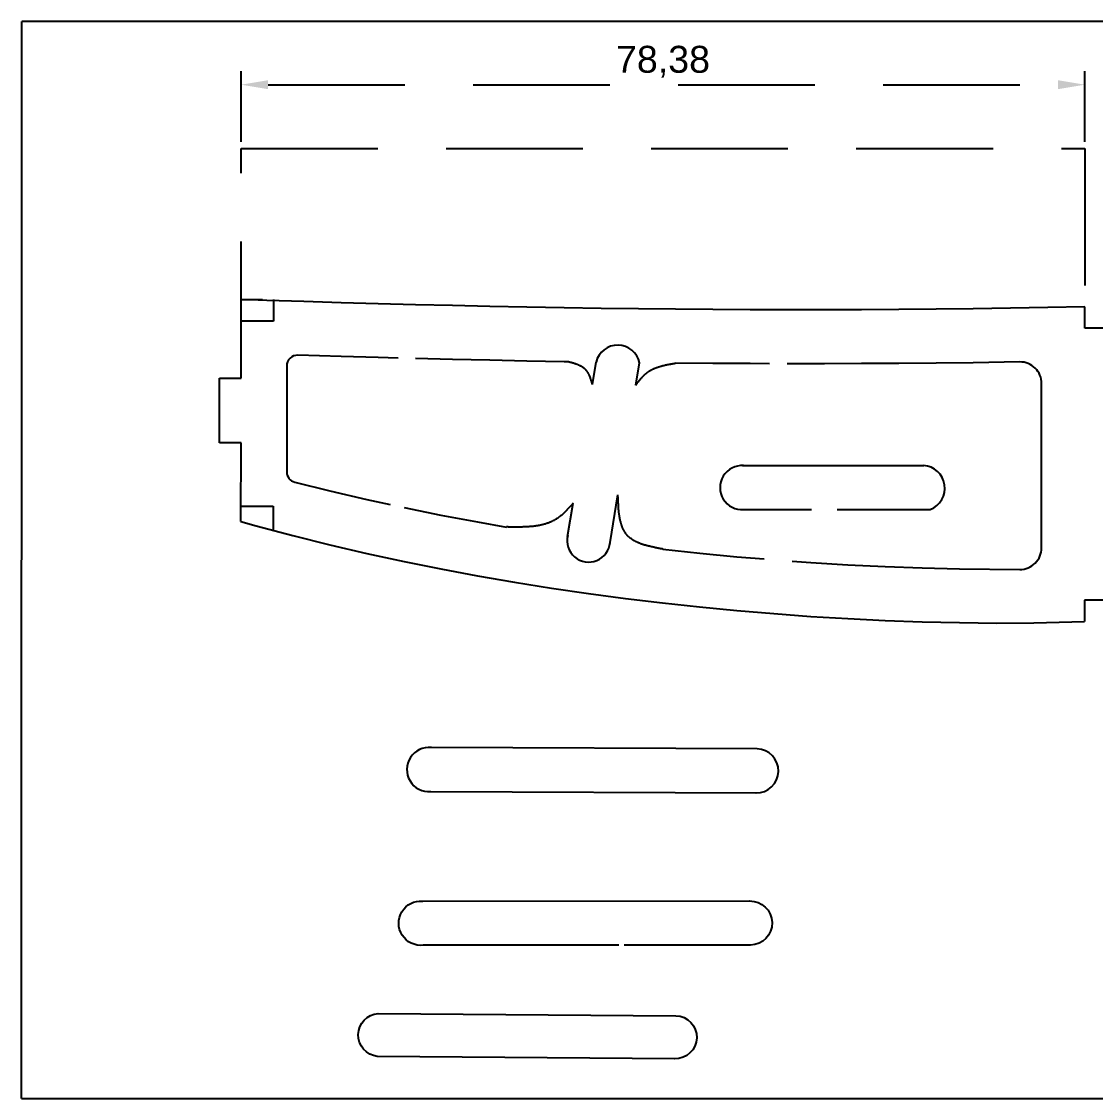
# Model space of a CAD drawing. Header units: millimetres. Extents: x -11497 to 404, y -3854 to 414.
# Drawn here: x -2477.8 to -2378, y -127 to -27 of the extents above; entities that cross this region are included whole.
import ezdxf

# ---------------------------------------------------------------- set-up
doc = ezdxf.new("R2010")
doc.units = ezdxf.units.MM
doc.linetypes.add('DASHED', pattern=[19.05, 12.7, -6.35])
doc.layers.add('111', color=140, linetype='DASHED')
doc.layers.add('7', color=1, linetype='Continuous')
doc.styles.get("Standard").update_dxf_attribs({"font": 'arial.ttf'})
doc.dimstyles.new('ISO-25', dxfattribs={"dimtxt": 2.5, "dimasz": 2.5, "dimexe": 1.25, "dimexo": 0.625, "dimtad": 1, "dimtxsty": 'Standard', "dimcen": 2.5, "dimadec": 0, "dimazin": 0, "dimtfac": 1, "dimtmove": 0, "dimatfit": 3, "dimfxl": 1, "dimarcsym": 0})

# ---------------------------------------------------------------- blocks, each defined once
blk = doc.blocks.new('*D1')
at = {"layer": '111', "color": 0, "lineweight": -2, "transparency": 16777216}
for p, q in [((-2457.377, -38.17), (-2457.377, -31.611)), ((-2379.001, -38.17), (-2379.001, -31.611)), ((-2454.877, -32.861), (-2381.501, -32.861))]:
    blk.add_line(p, q, dxfattribs=at)
at = {"layer": '111', "color": 0, "transparency": 16777216}
for points in [[(-2454.877, -32.444), (-2454.877, -33.277), (-2457.377, -32.861)], [(-2381.501, -32.444), (-2381.501, -33.277), (-2379.001, -32.861)]]:
    blk.add_solid(points, dxfattribs=at)
at = {"layer": 'Defpoints', "color": 0, "transparency": 16777216}
for p in [(-2379.001, -32.861), (-2457.377, -38.795), (-2379.001, -38.795)]:
    blk.add_point(p, dxfattribs=at)
at = {"layer": '111', "color": 0, "transparency": 16777216, "insert": (-2418.189, -30.733), "char_height": 2.5, "attachment_point": 5}
blk.add_mtext('78,38', dxfattribs=at)

msp = doc.modelspace()

# ---------------------------------------------------------------- linework, layer by layer
at = {"color": 7}
for p, q in [((-2477.7821, -126.9943), (-2477.752, -26.9943)), ((-1477.7821, -26.9943), (-2477.752, -26.9943)), ((-2457.3871, -60.1201), (-2457.3837, -52.8102)), ((-2457.3837, -52.8102), (-2455.3837, -52.8111)), ((-2454.3837, -52.8116), (-2454.3847, -54.8116)), ((-2379.0084, -55.4573), (-2379.0075, -53.4852)), ((-2454.3847, -54.8116), (-2457.3847, -54.8102)), ((-2377.0201, -55.4582), (-2379.0084, -55.4573)), ((-2424.7443, -60.7123), (-2424.4024, -58.624)), ((-2420.7116, -60.7599), (-2420.3706, -58.6775)), ((-2459.3899, -66.1192), (-2459.3871, -60.1192)), ((-2459.3871, -60.1192), (-2457.3871, -60.1201)), ((-2457.3899, -66.1201), (-2459.3899, -66.1192)), ((-2457.3932, -73.43), (-2457.3899, -66.1201)), ((-2410.7943, -68.232), (-2393.9711, -68.2115)), ((-2423.1039, -75.3711), (-2422.3792, -70.945)), ((-2457.3926, -71.9833), (-2454.3926, -71.9846)), ((-2454.3926, -71.9846), (-2454.3936, -74.2446)), ((-2427.0544, -74.8212), (-2426.5478, -71.7274)), ((-2410.6913, -72.319), (-2404.3795, -72.3113)), ((-2402.022, -72.3085), (-2393.3526, -72.2979)), ((-2379.0201, -80.7115), (-2379.021, -82.7115)), ((-2377.0201, -80.7125), (-2379.0201, -80.7115)), ((-2477.7821, -126.9943), (-1477.7821, -126.9943))]:
    msp.add_line(p, q, dxfattribs=at)
for points in [[(-2409.5536, -98.6166, 1), (-2409.4528, -94.5372), (-2439.7006, -94.42, 1.1034814), (-2439.7628, -98.4996), (-2409.515, -98.6168)], [(-2422.3059, -112.7597), (-2440.4568, -112.7643, -1.1034814), (-2440.5045, -108.6646), (-2410.1083, -108.6568)], [(-2410.147, -108.6568, -1), (-2410.0606, -112.7565), (-2421.7988, -112.7595)], [(-2417.0743, -123.3092), (-2444.7284, -123.097, -0.9013582), (-2444.6522, -119.0977), (-2416.9981, -119.3099, -1), (-2417.112, -123.3089)]]:
    msp.add_lwpolyline(points, format="xyb", dxfattribs=at)
for points in [[(-2424.7418, -60.7112, 0), (-2424.7517, -60.6912, 0), (-2424.7517, -60.6712, 0), (-2424.7617, -60.6512, 0), (-2424.7717, -60.6312, 0), (-2424.7717, -60.6012, 0), (-2424.7817, -60.5812, 0), (-2424.7817, -60.5612, 0), (-2424.7917, -60.5412, 0), (-2424.8017, -60.5212, 0), (-2424.8017, -60.5012, 0), (-2424.8116, -60.4812, 0), (-2424.8116, -60.4512, 0), (-2424.8216, -60.4312, 0), (-2424.8316, -60.4112, 0), (-2424.8316, -60.3912, 0), (-2424.8416, -60.3712, 0), (-2424.8516, -60.3512, 0), (-2424.8516, -60.3312, 0), (-2424.8616, -60.3112, 0), (-2424.8716, -60.2912, 0), (-2424.8715, -60.2712, 0), (-2424.8815, -60.2411, 0), (-2424.8815, -60.2211, 0), (-2424.8915, -60.2011, 0), (-2424.9015, -60.1811, 0), (-2424.9115, -60.1611, 0), (-2424.9115, -60.1411, 0), (-2424.9215, -60.1211, 0), (-2424.9315, -60.1011, 0), (-2424.9315, -60.0811, 0), (-2424.9415, -60.0611, 0), (-2424.9514, -60.0411, 0), (-2424.9614, -60.0211, 0), (-2424.9614, -60.0011, 0), (-2424.9714, -59.9811, 0), (-2424.9814, -59.9611, 0), (-2424.9914, -59.9411, 0), (-2424.9914, -59.9211, 0), (-2425.0014, -59.9011, 0), (-2425.0114, -59.8811, 0), (-2425.0214, -59.8611, 0), (-2425.0314, -59.8511, 0), (-2425.0413, -59.8311, 0), (-2425.0413, -59.8111, 0), (-2425.0513, -59.7911, 0), (-2425.0613, -59.7711, 0), (-2425.0713, -59.7511, 0), (-2425.0813, -59.7311, 0), (-2425.0913, -59.7211, 0), (-2425.1013, -59.701, 0), (-2425.1113, -59.681, 0), (-2425.1213, -59.661, 0), (-2425.1313, -59.641, 0), (-2425.1413, -59.631, 0), (-2425.1512, -59.611, 0), (-2425.1612, -59.591, 0), (-2425.1712, -59.581, 0), (-2425.1812, -59.561, 0), (-2425.1912, -59.541, 0), (-2425.2012, -59.531, 0), (-2425.2112, -59.511, 0), (-2425.2212, -59.491, 0), (-2425.2412, -59.481, 0), (-2425.2512, -59.461, 0), (-2425.2612, -59.451, 0), (-2425.2712, -59.431, 0), (-2425.2812, -59.421, 0), (-2425.3011, -59.401, 0), (-2425.3111, -59.391, 0), (-2425.3211, -59.3709, 0), (-2425.3411, -59.3609, 0), (-2425.3511, -59.3409, 0), (-2425.3611, -59.3309, 0), (-2425.3811, -59.3109, 0), (-2425.3911, -59.3009, 0), (-2425.4011, -59.2909, 0), (-2425.4211, -59.2709, 0), (-2425.4311, -59.2609, 0), (-2425.4511, -59.2509, 0), (-2425.4611, -59.2309, 0), (-2425.4811, -59.2209, 0), (-2425.4911, -59.2109, 0), (-2425.5111, -59.2009, 0), (-2425.521, -59.1809, 0), (-2425.541, -59.1708, 0), (-2425.551, -59.1608, 0), (-2425.571, -59.1508, 0), (-2425.591, -59.1408, 0), (-2425.601, -59.1308, 0), (-2425.621, -59.1108, 0), (-2425.641, -59.1008, 0), (-2425.651, -59.0908, 0), (-2425.671, -59.0808, 0), (-2425.691, -59.0708, 0), (-2425.701, -59.0608, 0), (-2425.721, -59.0508, 0), (-2425.741, -59.0408, 0), (-2425.761, -59.0307, 0), (-2425.771, -59.0207, 0), (-2425.791, -59.0107, 0), (-2425.811, -59.0007, 0), (-2425.831, -58.9907, 0), (-2425.851, -58.9807, 0), (-2425.861, -58.9707, 0), (-2425.8809, -58.9607, 0), (-2425.9009, -58.9507, 0), (-2425.9209, -58.9507, 0), (-2425.9409, -58.9407, 0), (-2425.9609, -58.9307, 0), (-2425.9809, -58.9206, 0), (-2426.0009, -58.9106, 0), (-2426.0209, -58.9006, 0), (-2426.0309, -58.8906, 0), (-2426.0509, -58.8906, 0), (-2426.0709, -58.8806, 0), (-2426.0909, -58.8706, 0), (-2426.1109, -58.8606, 0), (-2426.1309, -58.8506, 0), (-2426.1509, -58.8506, 0), (-2426.1709, -58.8406, 0), (-2426.1909, -58.8305, 0), (-2426.2109, -58.8205, 0), (-2426.2309, -58.8205, 0), (-2426.2509, -58.8105, 0), (-2426.2809, -58.8005, 0), (-2426.3009, -58.7905, 0), (-2426.3209, -58.7905, 0), (-2426.3409, -58.7805, 0), (-2426.3609, -58.7705, 0), (-2426.3809, -58.7705, 0), (-2426.4009, -58.7605, 0), (-2426.4208, -58.7504, 0), (-2426.4408, -58.7504, 0), (-2426.4608, -58.7404, 0), (-2426.4808, -58.7304, 0), (-2426.5108, -58.7304, 0), (-2426.5308, -58.7204, 0), (-2426.5508, -58.7104, 0), (-2426.5708, -58.7104, 0), (-2426.5908, -58.7004, 0), (-2426.6108, -58.6904, 0), (-2426.6308, -58.6903, 0), (-2426.6608, -58.6803, 0), (-2426.6808, -58.6703, 0), (-2426.7008, -58.6703, 0), (-2426.7208, -58.6603, 0), (-2426.7408, -58.6603, 0), (-2426.7608, -58.6503, 0), (-2426.7908, -58.6403, 0), (-2426.8108, -58.6403, 0), (-2426.8308, -58.6303, 0), (-2426.8508, -58.6302, 0), (-2426.8708, -58.6202, 0), (-2426.9008, -58.6102, 0), (-2426.9208, -58.6102, 0), (-2426.9408, -58.6002, 0), (-2426.9608, -58.6002, 0), (-2426.9808, -58.5902, 0), (-2427.0008, -58.5802, 0)], [(-2420.7118, -60.7631, 0), (-2420.6918, -60.7331, 0), (-2420.6818, -60.7131, 0), (-2420.6617, -60.6931, 0), (-2420.6417, -60.6731, 0), (-2420.6317, -60.6431, 0), (-2420.6117, -60.6231, 0), (-2420.5917, -60.6031, 0), (-2420.5817, -60.5831, 0), (-2420.5617, -60.5531, 0), (-2420.5417, -60.5331, 0), (-2420.5217, -60.5132, 0), (-2420.5117, -60.4932, 0), (-2420.4916, -60.4632, 0), (-2420.4716, -60.4432, 0), (-2420.4616, -60.4232, 0), (-2420.4416, -60.4032, 0), (-2420.4216, -60.3832, 0), (-2420.4016, -60.3532, 0), (-2420.3916, -60.3332, 0), (-2420.3716, -60.3132, 0), (-2420.3516, -60.2932, 0), (-2420.3416, -60.2732, 0), (-2420.3215, -60.2532, 0), (-2420.3015, -60.2233, 0), (-2420.2815, -60.2033, 0), (-2420.2715, -60.1833, 0), (-2420.2515, -60.1633, 0), (-2420.2315, -60.1433, 0), (-2420.2115, -60.1233, 0), (-2420.1915, -60.1033, 0), (-2420.1815, -60.0833, 0), (-2420.1615, -60.0633, 0), (-2420.1414, -60.0433, 0), (-2420.1214, -60.0233, 0), (-2420.1014, -60.0033, 0), (-2420.0814, -59.9734, 0), (-2420.0714, -59.9634, 0), (-2420.0514, -59.9434, 0), (-2420.0314, -59.9234, 0), (-2420.0114, -59.9034, 0), (-2419.9914, -59.8834, 0), (-2419.9714, -59.8634, 0), (-2419.9514, -59.8434, 0), (-2419.9313, -59.8234, 0), (-2419.9113, -59.8034, 0), (-2419.8913, -59.7834, 0), (-2419.8813, -59.7635, 0), (-2419.8613, -59.7535, 0), (-2419.8413, -59.7335, 0), (-2419.8213, -59.7135, 0), (-2419.8013, -59.6935, 0), (-2419.7713, -59.6835, 0), (-2419.7513, -59.6635, 0), (-2419.7313, -59.6435, 0), (-2419.7113, -59.6335, 0), (-2419.6912, -59.6135, 0), (-2419.6712, -59.5935, 0), (-2419.6512, -59.5836, 0), (-2419.6312, -59.5636, 0), (-2419.6112, -59.5436, 0), (-2419.5912, -59.5336, 0), (-2419.5612, -59.5136, 0), (-2419.5412, -59.5036, 0), (-2419.5212, -59.4836, 0), (-2419.5012, -59.4736, 0), (-2419.4812, -59.4636, 0), (-2419.4512, -59.4436, 0), (-2419.4312, -59.4337, 0), (-2419.4112, -59.4137, 0), (-2419.3911, -59.4037, 0), (-2419.3611, -59.3937, 0), (-2419.3411, -59.3737, 0), (-2419.3211, -59.3637, 0), (-2419.2911, -59.3537, 0), (-2419.2711, -59.3437, 0), (-2419.2511, -59.3237, 0), (-2419.2211, -59.3138, 0), (-2419.2011, -59.3038, 0), (-2419.1811, -59.2938, 0), (-2419.1511, -59.2738, 0), (-2419.1311, -59.2638, 0), (-2419.1011, -59.2538, 0), (-2419.0811, -59.2438, 0), (-2419.0511, -59.2338, 0), (-2419.0311, -59.2238, 0), (-2419.0111, -59.2139, 0), (-2418.9811, -59.2039, 0), (-2418.9611, -59.1939, 0), (-2418.931, -59.1839, 0), (-2418.911, -59.1739, 0), (-2418.881, -59.1639, 0), (-2418.861, -59.1539, 0), (-2418.831, -59.1439, 0), (-2418.801, -59.1339, 0), (-2418.781, -59.124, 0), (-2418.751, -59.114, 0), (-2418.731, -59.104, 0), (-2418.701, -59.094, 0), (-2418.681, -59.084, 0), (-2418.651, -59.074, 0), (-2418.621, -59.064, 0), (-2418.601, -59.064, 0), (-2418.571, -59.0541, 0), (-2418.551, -59.0441, 0), (-2418.521, -59.0341, 0), (-2418.491, -59.0241, 0), (-2418.471, -59.0241, 0), (-2418.441, -59.0141, 0), (-2418.411, -59.0041, 0), (-2418.391, -58.9941, 0), (-2418.361, -58.9842, 0), (-2418.331, -58.9842, 0), (-2418.311, -58.9742, 0), (-2418.2809, -58.9642, 0), (-2418.2509, -58.9642, 0), (-2418.2209, -58.9542, 0), (-2418.2009, -58.9442, 0), (-2418.1709, -58.9442, 0), (-2418.1409, -58.9343, 0), (-2418.1209, -58.9243, 0), (-2418.0909, -58.9243, 0), (-2418.0609, -58.9143, 0), (-2418.0309, -58.9043, 0), (-2418.0109, -58.9043, 0), (-2417.9809, -58.8943, 0), (-2417.9509, -58.8843, 0), (-2417.9209, -58.8844, 0), (-2417.8909, -58.8744, 0), (-2417.8709, -58.8744, 0), (-2417.8409, -58.8644, 0), (-2417.8109, -58.8544, 0), (-2417.7809, -58.8544, 0), (-2417.7509, -58.8444, 0), (-2417.7309, -58.8444, 0), (-2417.7009, -58.8345, 0), (-2417.6709, -58.8345, 0), (-2417.6409, -58.8245, 0), (-2417.6109, -58.8145, 0), (-2417.5909, -58.8145, 0), (-2417.5609, -58.8045, 0), (-2417.5309, -58.8045, 0), (-2417.5009, -58.7945, 0), (-2417.4709, -58.7946, 0), (-2417.4509, -58.7846, 0), (-2417.4209, -58.7846, 0), (-2417.3909, -58.7746, 0), (-2417.3609, -58.7746, 0), (-2417.3309, -58.7646, 0), (-2417.3009, -58.7646, 0), (-2417.2709, -58.7547, 0), (-2417.2509, -58.7547, 0), (-2417.2208, -58.7447, 0), (-2417.1908, -58.7447, 0), (-2417.1608, -58.7347, 0), (-2417.1308, -58.7347, 0), (-2417.1008, -58.7247, 0), (-2417.0808, -58.7247, 0), (-2417.0508, -58.7148, 0), (-2417.0208, -58.7148, 0)], [(-2418.2188, -75.9742, 0), (-2418.2688, -75.9642, 0), (-2418.3188, -75.9542, 0), (-2418.3688, -75.9441, 0), (-2418.4188, -75.9441, 0), (-2418.4688, -75.9341, 0), (-2418.5288, -75.9241, 0), (-2418.5787, -75.9141, 0), (-2418.6287, -75.904, 0), (-2418.6787, -75.894, 0), (-2418.7287, -75.884, 0), (-2418.7787, -75.874, 0), (-2418.8287, -75.8639, 0), (-2418.8787, -75.8539, 0), (-2418.9287, -75.8339, 0), (-2418.9787, -75.8239, 0), (-2419.0287, -75.8138, 0), (-2419.0787, -75.8038, 0), (-2419.1287, -75.7938, 0), (-2419.1787, -75.7838, 0), (-2419.2287, -75.7738, 0), (-2419.2787, -75.7637, 0), (-2419.3287, -75.7537, 0), (-2419.3787, -75.7437, 0), (-2419.4287, -75.7237, 0), (-2419.4787, -75.7136, 0), (-2419.5287, -75.7036, 0), (-2419.5686, -75.6936, 0), (-2419.6186, -75.6836, 0), (-2419.6686, -75.6636, 0), (-2419.7186, -75.6535, 0), (-2419.7586, -75.6435, 0), (-2419.8086, -75.6235, 0), (-2419.8586, -75.6135, 0), (-2419.8986, -75.6034, 0), (-2419.9486, -75.5834, 0), (-2419.9986, -75.5734, 0), (-2420.0386, -75.5534, 0), (-2420.0886, -75.5434, 0), (-2420.1286, -75.5233, 0), (-2420.1786, -75.5133, 0), (-2420.2186, -75.4933, 0), (-2420.2685, -75.4833, 0), (-2420.3085, -75.4633, 0), (-2420.3485, -75.4432, 0), (-2420.3985, -75.4332, 0), (-2420.4385, -75.4132, 0), (-2420.4785, -75.3932, 0), (-2420.5185, -75.3732, 0), (-2420.5585, -75.3631, 0), (-2420.6085, -75.3431, 0), (-2420.6485, -75.3231, 0), (-2420.6885, -75.3031, 0), (-2420.7285, -75.2831, 0), (-2420.7684, -75.263, 0), (-2420.8084, -75.243, 0), (-2420.8384, -75.223, 0), (-2420.8784, -75.203, 0), (-2420.9184, -75.183, 0), (-2420.9584, -75.153, 0), (-2420.9884, -75.1329, 0), (-2421.0284, -75.1129, 0), (-2421.0584, -75.0929, 0), (-2421.0984, -75.0629, 0), (-2421.1283, -75.0429, 0), (-2421.1683, -75.0129, 0), (-2421.1983, -74.9928, 0), (-2421.2383, -74.9628, 0), (-2421.2683, -74.9428, 0), (-2421.2983, -74.9128, 0), (-2421.3283, -74.8828, 0), (-2421.3583, -74.8528, 0), (-2421.3882, -74.8328, 0), (-2421.4182, -74.8027, 0), (-2421.4482, -74.7727, 0), (-2421.4782, -74.7427, 0), (-2421.5082, -74.7127, 0), (-2421.5282, -74.6827, 0), (-2421.5582, -74.6527, 0), (-2421.5881, -74.6127, 0), (-2421.6081, -74.5827, 0), (-2421.6381, -74.5526, 0), (-2421.6581, -74.5226, 0), (-2421.6781, -74.4826, 0), (-2421.7081, -74.4526, 0), (-2421.7281, -74.4126, 0), (-2421.748, -74.3826, 0), (-2421.768, -74.3426, 0), (-2421.788, -74.3026, 0), (-2421.808, -74.2726, 0), (-2421.828, -74.2326, 0), (-2421.848, -74.1925, 0), (-2421.8679, -74.1625, 0), (-2421.8879, -74.1225, 0), (-2421.9079, -74.0825, 0), (-2421.9279, -74.0425, 0), (-2421.9379, -74.0025, 0), (-2421.9578, -73.9625, 0), (-2421.9778, -73.9225, 0), (-2421.9878, -73.8825, 0), (-2422.0078, -73.8425, 0), (-2422.0178, -73.7925, 0), (-2422.0378, -73.7525, 0), (-2422.0477, -73.7125, 0), (-2422.0577, -73.6725, 0), (-2422.0777, -73.6224, 0), (-2422.0877, -73.5824, 0), (-2422.0977, -73.5424, 0), (-2422.1076, -73.4924, 0), (-2422.1176, -73.4524, 0), (-2422.1376, -73.4024, 0), (-2422.1476, -73.3624, 0), (-2422.1576, -73.3124, 0), (-2422.1675, -73.2724, 0), (-2422.1775, -73.2224, 0), (-2422.1875, -73.1724, 0), (-2422.1875, -73.1324, 0), (-2422.1974, -73.0824, 0), (-2422.2074, -73.0324, 0), (-2422.2174, -72.9824, 0), (-2422.2274, -72.9424, 0), (-2422.2374, -72.8924, 0), (-2422.2373, -72.8424, 0), (-2422.2473, -72.7924, 0), (-2422.2573, -72.7424, 0), (-2422.2573, -72.6924, 0), (-2422.2672, -72.6524, 0), (-2422.2772, -72.6023, 0), (-2422.2772, -72.5523, 0), (-2422.2872, -72.5023, 0), (-2422.2872, -72.4523, 0), (-2422.2971, -72.4023, 0), (-2422.2971, -72.3523, 0), (-2422.3071, -72.3023, 0), (-2422.3071, -72.2523, 0), (-2422.317, -72.1923, 0), (-2422.317, -72.1423, 0), (-2422.317, -72.0923, 0), (-2422.327, -72.0423, 0), (-2422.3269, -71.9923, 0), (-2422.3269, -71.9423, 0), (-2422.3369, -71.8923, 0), (-2422.3369, -71.8323, 0), (-2422.3368, -71.7823, 0), (-2422.3468, -71.7323, 0), (-2422.3468, -71.6823, 0), (-2422.3468, -71.6323, 0), (-2422.3567, -71.5723, 0), (-2422.3567, -71.5223, 0), (-2422.3567, -71.4723, 0), (-2422.3567, -71.4223, 0), (-2422.3667, -71.3623, 0), (-2422.3666, -71.3123, 0), (-2422.3666, -71.2623, 0), (-2422.3666, -71.2123, 0), (-2422.3666, -71.1523, 0), (-2422.3765, -71.1023, 0), (-2422.3765, -71.0523, 0), (-2422.3765, -71.0023, 0), (-2422.3765, -70.9423, 0)], [(-2426.5468, -71.7304, 0), (-2426.5768, -71.7604, 0), (-2426.6069, -71.7904, 0), (-2426.6369, -71.8303, 0), (-2426.6669, -71.8603, 0), (-2426.6969, -71.8903, 0), (-2426.7269, -71.9303, 0), (-2426.7569, -71.9603, 0), (-2426.7769, -71.9903, 0), (-2426.807, -72.0203, 0), (-2426.837, -72.0603, 0), (-2426.867, -72.0902, 0), (-2426.897, -72.1202, 0), (-2426.927, -72.1502, 0), (-2426.957, -72.1902, 0), (-2426.987, -72.2202, 0), (-2427.0171, -72.2502, 0), (-2427.0471, -72.2802, 0), (-2427.0771, -72.3101, 0), (-2427.1071, -72.3501, 0), (-2427.1371, -72.3801, 0), (-2427.1671, -72.4101, 0), (-2427.1971, -72.4401, 0), (-2427.2272, -72.4701, 0), (-2427.2572, -72.5001, 0), (-2427.2872, -72.53, 0), (-2427.3172, -72.56, 0), (-2427.3472, -72.59, 0), (-2427.3772, -72.62, 0), (-2427.4072, -72.65, 0), (-2427.4373, -72.68, 0), (-2427.4773, -72.71, 0), (-2427.5073, -72.7399, 0), (-2427.5373, -72.7599, 0), (-2427.5673, -72.7899, 0), (-2427.5973, -72.8199, 0), (-2427.6273, -72.8499, 0), (-2427.6673, -72.8699, 0), (-2427.6974, -72.8999, 0), (-2427.7274, -72.9298, 0), (-2427.7574, -72.9498, 0), (-2427.7974, -72.9798, 0), (-2427.8274, -72.9998, 0), (-2427.8574, -73.0298, 0), (-2427.8974, -73.0498, 0), (-2427.9274, -73.0797, 0), (-2427.9575, -73.0997, 0), (-2427.9975, -73.1297, 0), (-2428.0275, -73.1497, 0), (-2428.0675, -73.1697, 0), (-2428.0975, -73.1897, 0), (-2428.1375, -73.2097, 0), (-2428.1675, -73.2396, 0), (-2428.2075, -73.2596, 0), (-2428.2375, -73.2796, 0), (-2428.2775, -73.2996, 0), (-2428.3076, -73.3196, 0), (-2428.3476, -73.3396, 0), (-2428.3876, -73.3495, 0), (-2428.4176, -73.3695, 0), (-2428.4576, -73.3895, 0), (-2428.4976, -73.4095, 0), (-2428.5276, -73.4295, 0), (-2428.5676, -73.4395, 0), (-2428.6076, -73.4594, 0), (-2428.6476, -73.4794, 0), (-2428.6776, -73.4894, 0), (-2428.7176, -73.5094, 0), (-2428.7576, -73.5194, 0), (-2428.7977, -73.5393, 0), (-2428.8377, -73.5493, 0), (-2428.8677, -73.5693, 0), (-2428.9077, -73.5793, 0), (-2428.9477, -73.5893, 0), (-2428.9877, -73.6093, 0), (-2429.0277, -73.6192, 0), (-2429.0677, -73.6292, 0), (-2429.1077, -73.6392, 0), (-2429.1477, -73.6592, 0), (-2429.1877, -73.6692, 0), (-2429.2277, -73.6792, 0), (-2429.2677, -73.6891, 0), (-2429.3077, -73.6991, 0), (-2429.3477, -73.7091, 0), (-2429.3877, -73.7191, 0), (-2429.4277, -73.7291, 0), (-2429.4677, -73.739, 0), (-2429.5178, -73.749, 0), (-2429.5578, -73.759, 0), (-2429.5978, -73.769, 0), (-2429.6378, -73.779, 0), (-2429.6778, -73.7789, 0), (-2429.7178, -73.7889, 0), (-2429.7678, -73.7989, 0), (-2429.8078, -73.8089, 0), (-2429.8478, -73.8089, 0), (-2429.8878, -73.8188, 0), (-2429.9278, -73.8288, 0), (-2429.9778, -73.8288, 0), (-2430.0178, -73.8388, 0), (-2430.0578, -73.8488, 0), (-2430.1078, -73.8487, 0), (-2430.1478, -73.8587, 0), (-2430.1878, -73.8587, 0), (-2430.2278, -73.8687, 0), (-2430.2778, -73.8687, 0), (-2430.3178, -73.8786, 0), (-2430.3578, -73.8786, 0), (-2430.4078, -73.8886, 0), (-2430.4478, -73.8886, 0), (-2430.4978, -73.8886, 0), (-2430.5378, -73.8985, 0), (-2430.5778, -73.8985, 0), (-2430.6278, -73.9085, 0), (-2430.6678, -73.9085, 0), (-2430.7178, -73.9085, 0), (-2430.7578, -73.9084, 0), (-2430.8078, -73.9184, 0), (-2430.8478, -73.9184, 0), (-2430.8878, -73.9184, 0), (-2430.9378, -73.9184, 0), (-2430.9778, -73.9283, 0), (-2431.0278, -73.9283, 0), (-2431.0678, -73.9283, 0), (-2431.1178, -73.9283, 0), (-2431.1578, -73.9283, 0), (-2431.2078, -73.9282, 0), (-2431.2478, -73.9382, 0), (-2431.2978, -73.9382, 0), (-2431.3478, -73.9382, 0), (-2431.3878, -73.9382, 0), (-2431.4378, -73.9381, 0), (-2431.4778, -73.9381, 0), (-2431.5278, -73.9381, 0), (-2431.5678, -73.9381, 0), (-2431.6178, -73.9381, 0), (-2431.6578, -73.938, 0), (-2431.7078, -73.938, 0), (-2431.7578, -73.938, 0), (-2431.7978, -73.938, 0), (-2431.8478, -73.9379, 0), (-2431.8878, -73.9379, 0), (-2431.9378, -73.9379, 0), (-2431.9778, -73.9379, 0), (-2432.0278, -73.9379, 0), (-2432.0778, -73.9378, 0), (-2432.1178, -73.9378, 0), (-2432.1678, -73.9378, 0), (-2432.2078, -73.9378, 0), (-2432.2578, -73.9378, 0), (-2432.3078, -73.9377, 0), (-2432.3478, -73.9377, 0), (-2432.3978, -73.9377, 0), (-2432.4478, -73.9377, 0), (-2432.4878, -73.9377, 0), (-2432.5378, -73.9376, 0), (-2432.5778, -73.9276, 0), (-2432.6278, -73.9276, 0), (-2432.6778, -73.9276, 0), (-2432.7178, -73.9275, 0)]]:
    msp.add_polyline3d(points, dxfattribs=at)
for centre, radius, start, end in [((-2422.3926, -59.1096), 2.0676, 12.061709, 166.415825), ((-2410.8432, -70.2757), 2.049, 85.888433, 274.251144), ((-2394.1269, -70.3251), 2.1193, 291.430116, 85.784232), ((-2425.095, -75.1928), 1.999, 166.520026, 354.882737)]:
    msp.add_arc(centre, radius, start, end, dxfattribs=at)
at = {"layer": '111'}
for p, q in [((-2457.3871, -60.1201), (-2457.3773, -38.7954)), ((-2457.3773, -38.7954), (-2379.0008, -38.7954)), ((-2379.0008, -38.7954), (-2379.0075, -53.4852))]:
    msp.add_line(p, q, dxfattribs=at)
at = {"layer": '7', "color": 7, "linetype": 'Continuous'}
for points in [[(-2379.0075, -53.4852), (-2382.4415, -53.5547), (-2385.9007, -53.6183), (-2389.3614, -53.6718), (-2392.8226, -53.7133), (-2396.2802, -53.7429), (-2399.7365, -53.7625), (-2403.1923, -53.7722), (-2406.6476, -53.7709), (-2410.1035, -53.7606), (-2413.56, -53.7412), (-2417.0171, -53.7128), (-2420.4718, -53.6765), (-2423.9262, -53.6312), (-2427.3792, -53.5789), (-2430.8329, -53.5176), (-2434.2852, -53.4484), (-2437.7392, -53.372), (-2441.1929, -53.2887), (-2444.6462, -53.1974), (-2448.0972, -53.0992), (-2451.549, -52.9959), (-2454.9996, -52.8877), (-2457.3837, -52.8102)], [(-2427.0053, -58.5846), (-2427.3815, -58.5789), (-2430.8352, -58.5176), (-2434.2875, -58.4484), (-2437.7415, -58.372), (-2441.1952, -58.2887)], [(-2408.2966, -58.766), (-2410.1058, -58.7606), (-2413.5623, -58.7412), (-2417.0194, -58.7128)], [(-2442.2427, -72.1345), (-2438.8338, -72.8235), (-2435.4167, -73.4637), (-2432.7205, -73.9301)], [(-2457.3932, -73.43), (-2455.9904, -73.8224), (-2452.5729, -74.7259), (-2449.1431, -75.5789), (-2445.7002, -76.3825), (-2442.245, -77.1345), (-2438.8361, -77.8235), (-2435.419, -78.4637), (-2431.9937, -79.0563), (-2428.5605, -79.6021), (-2425.1202, -80.1033), (-2421.6731, -80.5616), (-2418.2201, -80.9783), (-2414.7832, -81.3511), (-2411.3445, -81.685), (-2407.9011, -81.9771), (-2404.4558, -82.2282), (-2401.0077, -82.4374), (-2397.5566, -82.6037), (-2394.1028, -82.728), (-2390.643, -82.8096), (-2387.1823, -82.8472), (-2383.7236, -82.8406), (-2379.021, -82.7115)], [(-2418.2178, -75.9783), (-2414.7809, -76.3511), (-2411.3422, -76.685), (-2408.8018, -76.9005)]]:
    msp.add_lwpolyline(points, dxfattribs=at)
for points in [[(-2442.7883, -58.2466), (-2444.6485, -58.1974), (-2448.0995, -58.0992), (-2452.1122, -57.9792, 0.4228639), (-2453.1421, -58.9783), (-2453.1466, -68.8005, 0.3446191), (-2452.3879, -69.7714), (-2449.1408, -70.5789), (-2445.6979, -71.3825), (-2443.5406, -71.852)], [(-2383.0108, -60.6056, 0.4188841), (-2385.0417, -58.605), (-2389.3637, -58.6718), (-2392.8249, -58.7133), (-2396.2825, -58.7429), (-2399.7388, -58.7625), (-2403.1946, -58.7722), (-2406.6499, -58.7709)], [(-2406.1761, -77.1026), (-2404.4535, -77.2282), (-2401.0054, -77.4374), (-2397.5543, -77.6037), (-2394.1005, -77.728), (-2390.6407, -77.8096), (-2385.0396, -77.8704, 0.4172626), (-2383.0178, -75.8715), (-2383.0108, -60.6056)]]:
    msp.add_lwpolyline(points, format="xyb", dxfattribs=at)

# ---------------------------------------------------------------- dimensions: what is measured, and where the dimension line sits
at = {"layer": '111'}
dim = msp.add_linear_dim(base=(-2379.0008, -32.8605), p1=(-2457.3773, -38.7954), p2=(-2379.0008, -38.7954), dimstyle='ISO-25', dxfattribs=at)
dim.commit()
dim.dimension.update_dxf_attribs({"geometry": '*D1', "text_midpoint": (-2418.189, -30.7331)})

doc.saveas('drawing.dxf')
